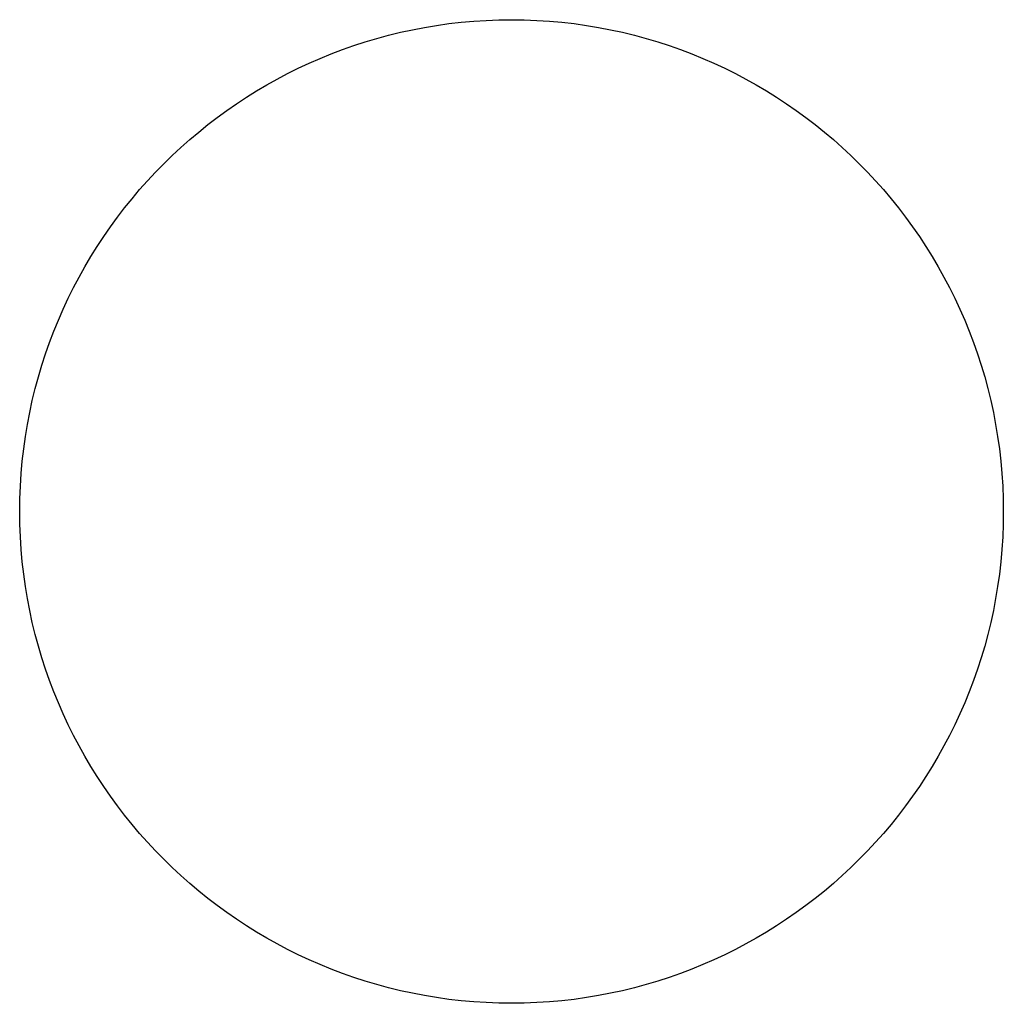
# Model space of a CAD drawing. Header units: millimetres. Extents: x -95 to 70, y 52 to 217.
import ezdxf

# ---------------------------------------------------------------- set-up
doc = ezdxf.new("R2010")
doc.units = ezdxf.units.MM

msp = doc.modelspace()

# ---------------------------------------------------------------- linework, layer by layer
msp.add_circle((-12.69, 134.43), 82.28)

doc.saveas('drawing.dxf')
